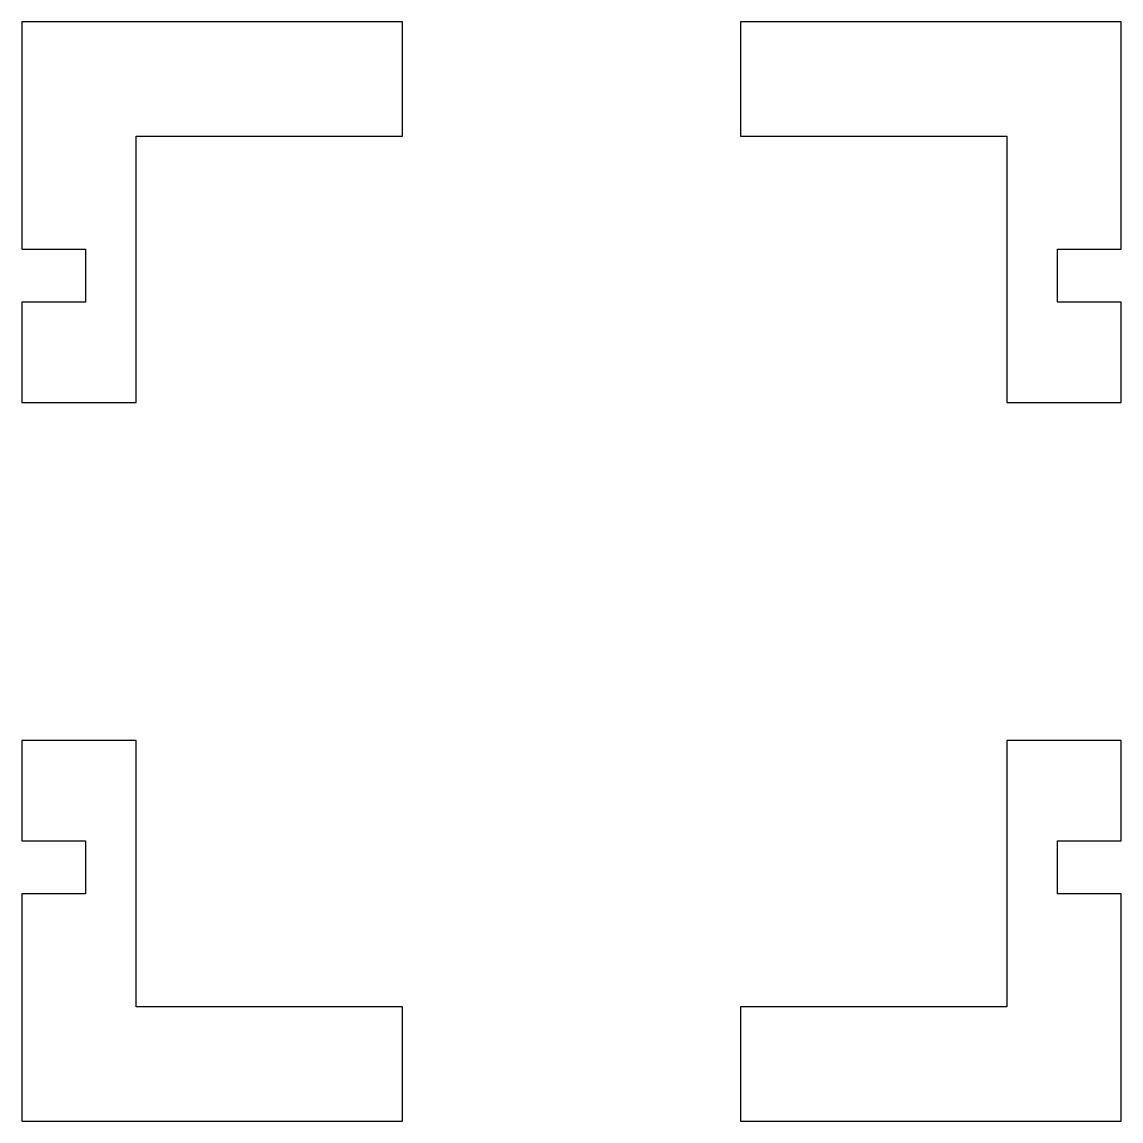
# Model space of a CAD drawing. Header units: millimetres. Extents: x -26 to 26, y -26 to 26.
import ezdxf

# ---------------------------------------------------------------- set-up
doc = ezdxf.new("R2010")
doc.units = ezdxf.units.MM

msp = doc.modelspace()

# ---------------------------------------------------------------- linework, layer by layer
at = {"layer": '32_arm_carriage_t32.0'}
for points in [[(-23, 15.25), (-23, 12.75), (-26, 12.75), (-26, 8), (-20.6, 8), (-20.6, 20.6), (-8, 20.6), (-8, 26), (-26, 26), (-26, 15.25), (-23, 15.25)], [(26, 15.25), (26, 26), (8, 26), (8, 20.6), (20.6, 20.6), (20.6, 8), (26, 8), (26, 12.75), (23, 12.75), (23, 15.25), (26, 15.25)], [(-26, -15.25), (-26, -26), (-8, -26), (-8, -20.6), (-20.6, -20.6), (-20.6, -8), (-26, -8), (-26, -12.75), (-23, -12.75), (-23, -15.25), (-26, -15.25)], [(20.6, -20.6), (8, -20.6), (8, -26), (26, -26), (26, -15.25), (23, -15.25), (23, -12.75), (26, -12.75), (26, -8), (20.6, -8), (20.6, -20.6)]]:
    msp.add_lwpolyline(points, close=True, dxfattribs=at)

doc.saveas('drawing.dxf')
